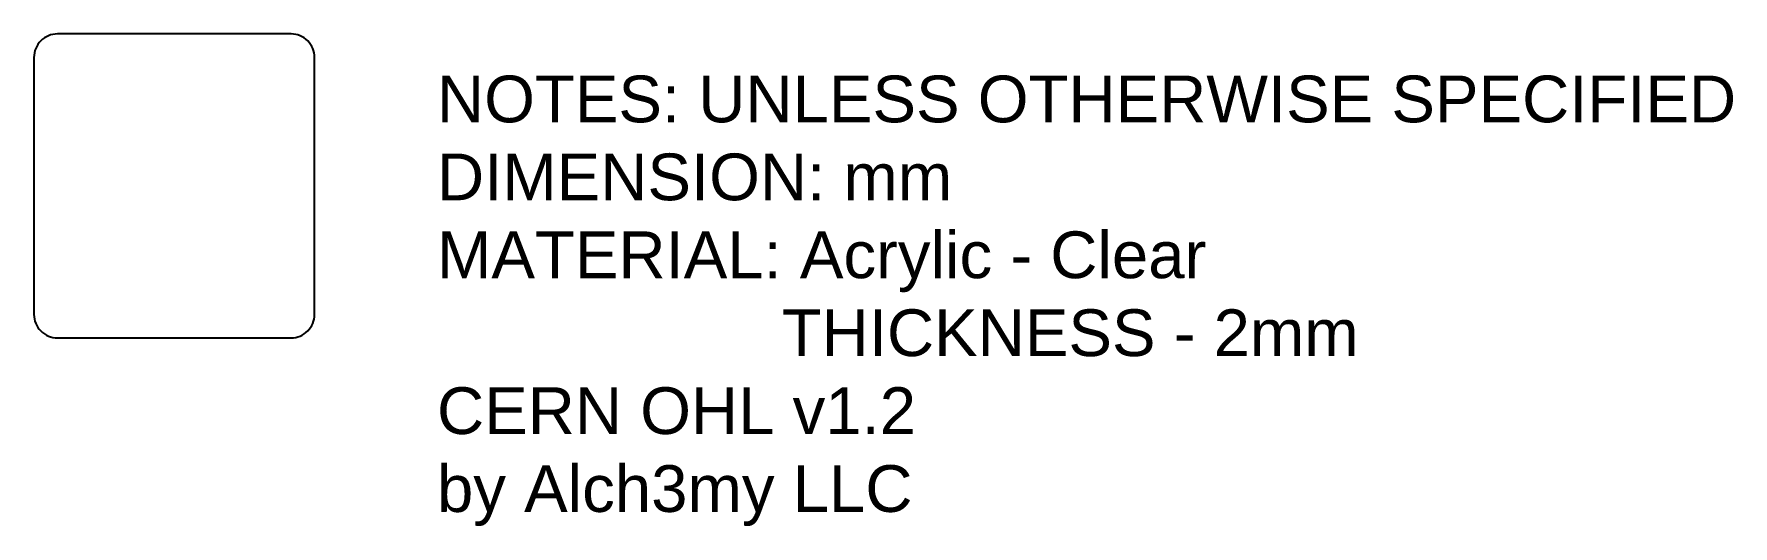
# Model space of a CAD drawing. Header units: millimetres. Extents: x -60 to 667, y -146 to 65.
import ezdxf

# ---------------------------------------------------------------- set-up
doc = ezdxf.new("R2010")
doc.units = ezdxf.units.MM
doc.layers.get('0').update_dxf_attribs({"lineweight": 25, "true_color": 0xffffff})
doc.styles.add('textstyle0', font='')
doc.styles.get('textstyle0').set_extended_font_data('Arial')

msp = doc.modelspace()

# ---------------------------------------------------------------- linework, layer by layer
msp.add_lwpolyline([(50, -65, 0.414214), (60, -55), (60, 55, 0.414214), (50, 65), (-50, 65, 0.414214), (-60, 55), (-60, -55, 0.414214), (-50, -65)], format="xyb", close=True)

# ---------------------------------------------------------------- texts
at = {"insert": (112.39, 47.19), "char_height": 10, "attachment_point": 1, "style": 'textstyle0'}
msp.add_mtext('\\c0;\\H20;NOTES: UNLESS OTHERWISE SPECIFIED\\PDIMENSION: mm\\PMATERIAL: Acrylic - Clear\\P                   THICKNESS - 2mm\\PCERN OHL v1.2\\Pby Alch3my LLC', dxfattribs=at)

doc.saveas('drawing.dxf')
